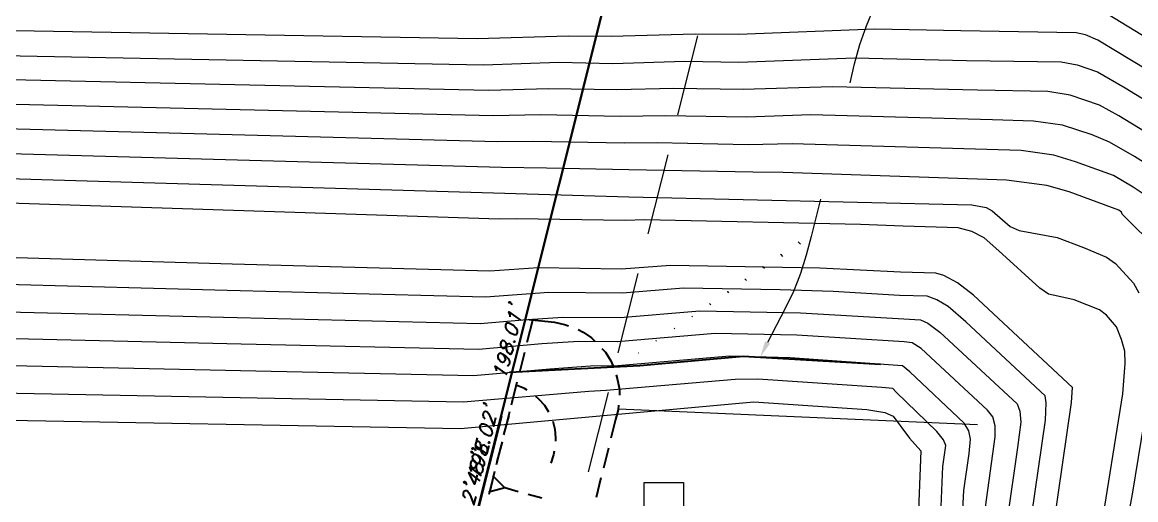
# Model space of a CAD drawing. Header units: feet. Extents: x 7 to 2308, y -319 to 1396.
# Drawn here: x 429.9 to 600.2, y 1075.2 to 1148.3 of the extents above; entities that cross this region are included whole.
import ezdxf

# ---------------------------------------------------------------- set-up
doc = ezdxf.new("R2010")
doc.units = ezdxf.units.FT
doc.header["$MEASUREMENT"] = 0
for name, color, linetype in [('PDF_0', 7, 'Continuous'), ('PDF_ANNOT-BNDRY-T20', 7, 'Continuous'), ('PDF_ANNOT-CONST LDR', 7, 'Continuous'), ('PDF_PR_SLOPE', 7, 'Continuous'), ('PDF_X1003BASE$ANNOT-BNDRY-T20', 7, 'Continuous'), ('PDF_X1003BASE$PA_PARCEL', 7, 'Continuous'), ('PDF_X1003BASE$PR-EW-DLIGHT', 7, 'Continuous'), ('PDF_X1003BASE$PR_SLOPE', 7, 'Continuous')]:
    doc.layers.add(name, color=color, linetype=linetype)
for name, color, linetype, true_color in [('PDF_X1003BASE$CR_CONT_DEF', 7, 'Continuous', 0x979797), ('PDF_X1003BASE$CR_NDX_DEF', 7, 'Continuous', 0x767676), ('PDF_X1003BASE$PR_BLDG_SETBACK', 7, 'Continuous', 0x767676)]:
    doc.layers.add(name, color=color, linetype=linetype, true_color=true_color)
picture_1 = doc.add_image_def('image1.png', size_in_pixel=(1739, 856))

msp = doc.modelspace()

# ---------------------------------------------------------------- hatches: boundary and pattern name
at = {"layer": 'PDF_ANNOT-CONST LDR', "transparency": 33554559}
msp.add_hatch(color=256, dxfattribs=at).paths.add_polyline_path([(542.76, 1097.05), (544.25, 1099.13), (543.5, 1099.5)])

# ---------------------------------------------------------------- linework, layer by layer
msp.add_lwpolyline([(484.74, 978.51, 0.285715), (504.66, 988.56, 0.04768), (509.38, 996.31, -0.141903), (536.46, 1022.88, -0.09437), (543.81, 1024.8), (551.71, 1024.8), (551.71, 1033.08), (525.02, 1033.08), (525.02, 1077.87), (531.02, 1077.87), (531.02, 1038.08), (551.71, 1038.08), (551.71, 1042.54)], format="xyb")
at = {"layer": 'PDF_0', "color": 4, "lineweight": 25}
for points in [[(548.57, 1114.69), (548.62, 1114.64), (548.89, 1114.32)], [(543.13, 1110.91), (543.4, 1110.64)], [(540.41, 1109.04), (540.68, 1108.77)], [(537.69, 1107.12), (537.75, 1107.12), (537.9, 1106.91)], [(535.19, 1105.04), (535.03, 1105.2), (535.03, 1105.26)], [(529.59, 1101.47), (529.7, 1101.36)], [(526.92, 1099.5), (526.87, 1099.55), (526.87, 1099.61)], [(524.15, 1097.69), (524.2, 1097.69)]]:
    msp.add_lwpolyline(points, dxfattribs=at)
at = {"layer": 'PDF_0', "color": 2, "lineweight": 25}
for points in [[(545.85, 1112.83), (545.9, 1112.77), (546.17, 1112.45)], [(532.31, 1103.34), (532.41, 1103.23)]]:
    msp.add_lwpolyline(points, dxfattribs=at)
at = {"layer": 'PDF_0', "lineweight": 25}
for points in [[(503.25, 1087.98), (477.66, 986.32), (438.85, 996.02)], [(575.97, 1086.7), (521.11, 1089.1)]]:
    msp.add_lwpolyline(points, dxfattribs=at)
at = {"layer": 'PDF_ANNOT-BNDRY-T20', "lineweight": 40}
for points in [[(500.64, 1089.96), (500.53, 1089.9), (500.43, 1090.06), (500.53, 1090.06)], [(499.95, 1086.49), (500, 1086.65), (500.16, 1086.86), (500.43, 1086.86), (500.91, 1086.7), (501.12, 1086.49), (501.55, 1086.12), (501.71, 1085.74), (501.76, 1085.42), (501.71, 1085.21), (501.55, 1085), (501.23, 1085), (500.8, 1085.21), (500.53, 1085.37), (500.16, 1085.8), (499.95, 1086.17)], [(499.25, 1083.61), (499.31, 1083.99), (499.47, 1084.2), (499.68, 1084.2), (499.84, 1084.04), (499.95, 1083.83), (500, 1083.61), (500, 1082.81), (500.16, 1082.55), (500.27, 1082.33), (500.53, 1082.12), (500.8, 1082.12), (500.96, 1082.33), (501.07, 1082.71), (501.07, 1083.08), (501.01, 1083.19), (500.85, 1083.4), (500.59, 1083.61), (500.43, 1083.61), (500.21, 1083.56), (500.05, 1083.35), (499.89, 1083.03), (499.73, 1082.92), (499.57, 1082.97), (499.36, 1083.08), (499.25, 1083.29)], [(501.23, 1084.04), (501.33, 1084.09), (501.39, 1083.93), (501.28, 1083.88)], [(499.73, 1081.8), (499.89, 1081.53), (499.89, 1081.11), (499.73, 1080.84), (499.52, 1080.79), (499.25, 1080.89), (499.15, 1080.95), (498.93, 1081.21), (498.83, 1081.53), (498.78, 1081.85), (498.83, 1081.96), (498.99, 1082.17), (499.2, 1082.23), (499.52, 1082.07)]]:
    msp.add_lwpolyline(points, close=True, dxfattribs=at)
for points in [[(500.53, 1090.06), (500.75, 1089.96), (500.85, 1089.74), (500.91, 1089.58)], [(500.69, 1087.56), (500.64, 1087.61), (500.48, 1087.82), (500.43, 1087.98), (500.37, 1088.25), (500.48, 1088.62), (500.59, 1088.73), (500.69, 1088.78), (500.91, 1088.73), (501.07, 1088.62), (501.23, 1088.41), (501.44, 1088.04), (502.03, 1086.49), (502.35, 1087.82)], [(499.52, 1082.07), (499.95, 1081.8), (500.32, 1081.37), (500.53, 1081.05), (500.53, 1080.52), (500.37, 1080.31), (500.16, 1080.31)], [(498.62, 1079.51), (498.56, 1079.72), (498.35, 1080.2), (500.11, 1078.92)]]:
    msp.add_lwpolyline(points, dxfattribs=at)
at = {"layer": 'PDF_ANNOT-CONST LDR', "lineweight": 30}
for points in [[(556.51, 1139), (557.15, 1141.93), (558, 1144.87), (559.02, 1147.74), (560.19, 1150.57), (561.52, 1153.29), (562.96, 1156.01), (565.89, 1161.34)], [(551.98, 1121.2), (550.54, 1115.49), (549.79, 1112.67), (548.94, 1109.84), (548.41, 1108.51), (547.82, 1107.12), (546.59, 1104.51), (543.88, 1099.29)]]:
    msp.add_lwpolyline(points, dxfattribs=at)
at = {"layer": 'PDF_PR_SLOPE', "lineweight": 40}
for points in [[(507.14, 1091.98), (506.72, 1092.25), (505.44, 1092.78), (504.69, 1089.69)], [(508.42, 1091.08), (508.85, 1090.7), (509.76, 1089.69), (510.4, 1088.68)], [(504.32, 1088.14), (503.52, 1085.16)], [(511.04, 1087.24), (511.36, 1086.06), (511.46, 1084.73), (511.46, 1084.2)], [(503.15, 1083.61), (502.4, 1080.57)], [(511.25, 1082.65), (511.14, 1082.12), (510.72, 1080.84)], [(502.03, 1079.08), (501.28, 1076.04)]]:
    msp.add_lwpolyline(points, dxfattribs=at)
at = {"layer": 'PDF_X1003BASE$ANNOT-BNDRY-T20', "lineweight": 40}
for points in [[(504.48, 1105.36), (504.37, 1105.36), (504.32, 1105.47), (504.43, 1105.52)], [(503.84, 1101.95), (503.89, 1102.11), (504, 1102.32), (504.32, 1102.32), (504.75, 1102.11), (505.01, 1101.95), (505.39, 1101.52), (505.6, 1101.2), (505.6, 1100.83), (505.55, 1100.67), (505.44, 1100.46), (505.12, 1100.46), (504.69, 1100.67), (504.43, 1100.83), (504.05, 1101.2), (503.84, 1101.58)], [(503.09, 1099.07), (503.2, 1099.45), (503.36, 1099.66), (503.52, 1099.61), (503.68, 1099.5), (503.84, 1099.29), (503.89, 1099.02), (503.89, 1098.27), (504, 1097.95), (504.16, 1097.74), (504.43, 1097.58), (504.59, 1097.53), (504.69, 1097.58), (504.85, 1097.79), (504.96, 1098.17), (504.91, 1098.49), (504.85, 1098.65), (504.75, 1098.86), (504.48, 1099.07), (504.27, 1099.07), (504.05, 1099.02), (503.95, 1098.81), (503.73, 1098.49), (503.63, 1098.38), (503.41, 1098.38), (503.25, 1098.54), (503.09, 1098.75)], [(505.07, 1099.5), (505.17, 1099.5), (505.23, 1099.39), (505.12, 1099.34)], [(503.63, 1097.26), (503.73, 1096.94), (503.79, 1096.62), (503.73, 1096.51), (503.57, 1096.3), (503.36, 1096.25), (503.09, 1096.35), (502.77, 1096.67), (502.67, 1096.99), (502.67, 1097.42), (502.83, 1097.63), (503.04, 1097.69), (503.41, 1097.53)], [(498.88, 1083.03), (498.78, 1082.97), (498.72, 1083.13), (498.83, 1083.19)], [(498.51, 1080.79), (498.62, 1081.16), (498.78, 1081.37), (498.93, 1081.32), (499.09, 1081.21), (499.25, 1081), (499.31, 1080.73), (499.31, 1079.99), (499.41, 1079.67), (499.57, 1079.45), (499.84, 1079.29), (500, 1079.24), (500.11, 1079.29), (500.27, 1079.51), (500.37, 1079.88), (500.32, 1080.2), (500.27, 1080.36), (500.16, 1080.57), (499.89, 1080.79), (499.68, 1080.79), (499.47, 1080.73), (499.36, 1080.52), (499.15, 1080.2), (499.04, 1080.09), (498.83, 1080.09), (498.67, 1080.25), (498.51, 1080.47)], [(498.72, 1082.49), (498.67, 1082.44), (498.56, 1082.6), (498.67, 1082.6)], [(497.6, 1077.85), (497.5, 1077.8), (497.44, 1077.96), (497.55, 1078.01)]]:
    msp.add_lwpolyline(points, close=True, dxfattribs=at)
for points in [[(504.43, 1105.52), (504.59, 1105.42), (504.75, 1105.2), (504.8, 1105.04)], [(504.53, 1103.23), (504.53, 1103.5), (504.32, 1103.98), (506.08, 1102.7)], [(503.41, 1097.53), (503.84, 1097.21), (504.21, 1096.83), (504.43, 1096.46), (504.43, 1096.14), (504.37, 1095.93), (504.21, 1095.71), (504.05, 1095.77)], [(502.45, 1094.97), (502.45, 1095.18), (502.24, 1095.66), (504, 1094.38)], [(501.28, 1083.51), (500.96, 1082.28), (499.2, 1083.56), (499.52, 1084.73)], [(498.83, 1083.19), (498.99, 1083.08), (499.15, 1082.87), (499.2, 1082.71)], [(500.21, 1083.67), (500.05, 1082.92)], [(498.67, 1082.6), (498.83, 1082.49), (498.99, 1082.28), (499.04, 1082.12)], [(499.47, 1079.03), (499.09, 1077.64), (498.19, 1079.4), (499.89, 1078.12)], [(497.55, 1078.01), (497.71, 1077.91), (497.82, 1077.69), (497.92, 1077.53)], [(497.71, 1075.51), (497.6, 1075.56), (497.44, 1075.78), (497.39, 1075.94), (497.39, 1076.15), (497.44, 1076.52), (497.6, 1076.63), (497.71, 1076.68), (497.87, 1076.68), (498.03, 1076.52), (498.19, 1076.31), (498.4, 1075.94), (498.99, 1074.44), (499.31, 1075.72)]]:
    msp.add_lwpolyline(points, dxfattribs=at)
at = {"layer": 'PDF_X1003BASE$CR_CONT_DEF', "lineweight": 25}
for points in [[(616, 1137.24), (594.04, 1150.62)], [(607.1, 1137.83), (594.36, 1145.56), (592.49, 1146.36), (591.06, 1146.68), (573.41, 1146.95), (560.3, 1147.21), (539.45, 1146.41), (532.79, 1146.47), (519.99, 1146.09), (513.38, 1146.15), (499.47, 1145.72), (414.01, 1147.21)], [(607.53, 1127.91), (597.61, 1133.99), (594.63, 1135.59), (590.15, 1137.14), (586.74, 1137.67), (575.97, 1137.88), (553.74, 1138.42), (540.14, 1137.99), (529.54, 1138.15), (520.85, 1137.94), (510.4, 1138.1), (501.28, 1137.83), (428.19, 1139.48)], [(604.65, 1124.77), (599.96, 1127.75), (596.17, 1129.94), (593.51, 1131.06), (588.98, 1132.55), (584.55, 1133.14), (578.26, 1133.35), (550.49, 1134.1), (540.68, 1133.78), (528.26, 1133.99), (521.33, 1133.88), (509.22, 1134.1), (501.92, 1133.94), (426.75, 1135.75)], [(601.45, 1121.94), (599.8, 1123.06), (596.76, 1124.82), (590.95, 1126.95), (587.64, 1127.97), (582.63, 1128.66), (547.66, 1129.67), (540.89, 1129.51), (526.98, 1129.83), (522.02, 1129.78), (508.05, 1130.05), (502.61, 1129.99), (423.34, 1132.07)], [(603.69, 1113.36), (598.09, 1118.9), (597.99, 1119.22), (597.61, 1119.54), (589.99, 1122.32), (586.58, 1123.33), (580.39, 1124.13), (546.27, 1125.3), (541.64, 1125.35), (522.66, 1125.73), (510.08, 1125.94), (503.2, 1126.05), (427.98, 1128.13)], [(594.79, 1070.12), (598.2, 1091.45), (598.57, 1096.09), (598.52, 1097.95), (597.99, 1099.77), (597.24, 1101.68), (595.69, 1103.5), (594.63, 1104.3), (590.74, 1105.84), (588.28, 1106.38), (586.84, 1106.7), (585.51, 1107.6), (579.22, 1113.31), (576.98, 1115.28), (575.12, 1116.29), (573.04, 1116.82), (564.61, 1117.09), (558.11, 1117.36), (525.11, 1118.05), (522.13, 1117.94), (505.49, 1118.21), (502.83, 1118.16), (413.74, 1121.04)], [(600.7, 1000.45), (597.45, 1006.53), (587, 1027.1), (584.87, 1031.63), (580.71, 1042.51), (580.66, 1043.58), (585.3, 1058.34), (586.74, 1063.25), (587, 1066.82), (590.36, 1090.12), (590.52, 1092.41), (575.38, 1106.54), (572.93, 1108.4), (570.85, 1109.52), (569.62, 1109.89), (564.19, 1110.05), (551.87, 1110.64), (529.06, 1111.07), (521.54, 1110.53), (508.8, 1110.69), (501.44, 1110.21), (462.04, 1111.28), (415.02, 1112.67)], [(583.75, 1069.11), (586.36, 1087.4), (586.47, 1090.06), (586.31, 1091.13), (574.21, 1102.43), (571.49, 1104.78), (569.78, 1105.84), (568.29, 1106.38), (564.03, 1106.48), (553.9, 1107.07), (545.79, 1107.34), (531.03, 1107.6), (521.7, 1106.86), (510.45, 1106.96), (500.75, 1106.22), (461.24, 1107.23), (416.14, 1108.45)], [(577.19, 1074.12), (578.69, 1084.89), (578.69, 1086.54), (578.31, 1087.93), (577.51, 1088.94), (567.39, 1098.38), (566, 1099.23), (564.77, 1099.39), (548.35, 1100.4), (535.88, 1100.67), (520.9, 1099.39), (515.03, 1099.45), (509.38, 1099.07), (499.73, 1098.22), (463.38, 1099.02), (417.85, 1100.09)], [(573.2, 1063.19), (573.89, 1076.68), (574.69, 1082.33), (574.9, 1084.52), (574.64, 1085.8), (573.94, 1086.97), (565.63, 1094.81), (564.51, 1095.71), (547.34, 1096.94), (538.12, 1097.21), (521.01, 1095.71), (516.79, 1095.66), (510.61, 1095.23), (498.93, 1094.17), (467.96, 1094.86), (418.92, 1095.93)], [(570.1, 1066.87), (570.69, 1080.31), (571.12, 1083.56), (570.8, 1084.41), (569.78, 1085.69), (563.55, 1091.72), (563.01, 1092.25), (561.36, 1092.41), (542.38, 1093.69), (538.92, 1093.63), (519.19, 1091.93), (516.53, 1091.82), (497.34, 1090.17), (418.6, 1091.72)], [(419.66, 1087.56), (496.91, 1086.12), (541.8, 1090.22), (559.07, 1089.05), (561.79, 1088.57), (563.07, 1088.04), (565.57, 1084.68), (567.33, 1082.71), (566.53, 1063.3)]]:
    msp.add_lwpolyline(points, dxfattribs=at)
at = {"layer": 'PDF_X1003BASE$CR_NDX_DEF', "lineweight": 25}
for points in [[(413.8, 1143.43), (500.43, 1141.77), (511.94, 1142.15), (520.21, 1141.99), (531.24, 1142.31), (539.5, 1142.15), (557.2, 1142.84), (574.32, 1142.41), (588.76, 1142.2), (591.22, 1141.77), (594.31, 1140.71), (598.57, 1138.26), (610.78, 1130.74)], [(413.9, 1124.77), (522.66, 1121.57), (575.12, 1120.34), (577.3, 1119.92), (578.21, 1119.44), (580.98, 1117.04), (582.37, 1116.45), (588.18, 1115.33), (592.18, 1113.84), (595.69, 1112.35), (597.08, 1111.39), (599.85, 1108.35), (600.65, 1106.91)], [(425.47, 1104.03), (462.79, 1103.12), (499.95, 1102.22), (506.45, 1102.75), (512.58, 1103.18), (521.33, 1103.12), (533.53, 1104.14), (548.89, 1103.82), (564.72, 1102.91), (567.28, 1102.75), (568.4, 1102.27), (570.21, 1100.88), (582.05, 1089.9), (582.47, 1088.78), (582.58, 1087.13), (582.1, 1083.24), (580.5, 1072.2)], [(601.93, 1090.12), (599.64, 1076.1), (597.08, 1062.45), (596.07, 1059.3), (592.55, 1052.32), (589.08, 1045.39), (588.66, 1044.06), (588.87, 1043.15), (591.59, 1037.82), (593.99, 1033.18), (600.01, 1020.81), (603.48, 1014.2)]]:
    msp.add_lwpolyline(points, dxfattribs=at)
at = {"layer": 'PDF_X1003BASE$PA_PARCEL', "lineweight": 40}
msp.add_lwpolyline([(279.72, 1035.95), (477.66, 986.32), (525.75, 1178.34), (477.66, 986.32), (279.72, 1035.95), (273.7, 1011.86), (232.49, 1022.15), (230.25, 1022.73), (182.96, 1021.67), (122.94, 1051.2), (75.22, 1066.66), (6.88, 1089.37)], dxfattribs=at)
at = {"layer": 'PDF_X1003BASE$PR-EW-DLIGHT', "lineweight": 40}
msp.add_lwpolyline([(504.43, 1094.75), (524.36, 1095.77), (540.14, 1097.21), (561.15, 1095.98)], dxfattribs=at)
at = {"layer": 'PDF_X1003BASE$PR_BLDG_SETBACK', "lineweight": 25}
for points in [[(533.16, 1146.2), (530.12, 1134.1)], [(528.63, 1128.02), (525.59, 1115.92)], [(524.04, 1109.84), (521.01, 1097.69)], [(519.51, 1091.66), (516.47, 1079.51)]]:
    msp.add_lwpolyline(points, dxfattribs=at)
at = {"layer": 'PDF_X1003BASE$PR_SLOPE', "lineweight": 40}
for points in [[(508, 1102.86), (507.09, 1099.29)], [(507.36, 1102.8), (511.3, 1102.38), (512.85, 1102.06), (513.44, 1101.84)], [(514.93, 1101.26), (515.67, 1100.88), (516.95, 1100.03), (517.49, 1099.5)], [(518.55, 1098.38), (519.09, 1097.79), (519.89, 1096.51), (520.21, 1095.77)], [(506.72, 1097.74), (505.97, 1094.7)], [(505.55, 1093.21), (504.8, 1090.17)], [(520.74, 1094.33), (520.95, 1093.58), (521.22, 1092.09), (521.22, 1091.24)], [(521.11, 1089.69), (521.06, 1089), (520.63, 1087.5), (519.94, 1084.68)], [(504.43, 1088.68), (503.68, 1085.64)], [(503.31, 1084.09), (502.51, 1081.11)], [(519.57, 1083.13), (518.77, 1080.09)], [(502.13, 1079.56), (501.39, 1076.52)], [(505.76, 1076.47), (503.73, 1077.05), (501.87, 1078.92)], [(518.39, 1078.6), (517.65, 1075.56)], [(503.73, 1077.05), (501.28, 1076.42)], [(509.38, 1075.46), (507.3, 1076.04)]]:
    msp.add_lwpolyline(points, dxfattribs=at)

# ---------------------------------------------------------------- pictures from other files: only their frames are drawn
at = {"transparency": 33554559}
image = msp.add_image(picture_1, insert=(324.53, 954.99), size_in_units=(470.31, 231.51), dxfattribs=at)
image.dxf.flags = 7

doc.saveas('drawing.dxf')
